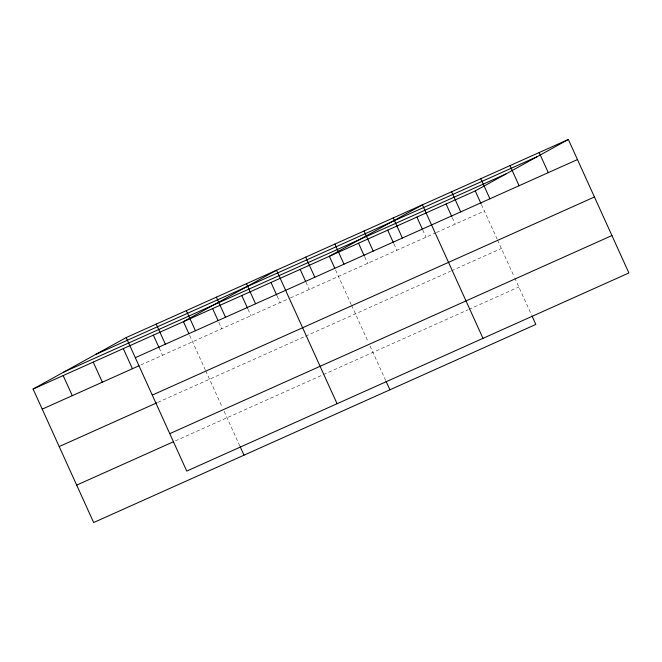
<?xml version="1.0" encoding="UTF-8"?>
<svg xmlns="http://www.w3.org/2000/svg" width="662" height="662" viewBox="0 0 662 662"><rect width="100%" height="100%" fill="white"/><g stroke="black" fill="none" stroke-linecap="round" stroke-linejoin="round"><path stroke-width="0.5" stroke-dasharray="3.31 2.48" d="M140.882 364.944L289.517 298.347M290.461 297.925L435.431 232.974M436.374 232.552L484.385 211.037M157.854 402.364L304.611 336.61M305.554 336.188L450.524 271.238M451.467 270.816L501.357 248.457M175.339 440.909L468.009 309.791M468.953 309.369L518.842 287.01M481.481 204.641L497.112 239.106M497.534 240.041L514.266 276.915M514.68 277.833L531.578 315.079M452.295 217.715L455.199 224.112M422.704 229.88L426.022 237.186M393.931 243.864L396.836 250.261M364.754 256.939L367.65 263.335M335.568 270.013L351.199 304.479M351.621 305.414L368.353 342.287M370.017 345.961L385.665 380.451M305.968 282.178L309.286 289.493M277.204 296.162L280.109 302.567M248.018 309.237L250.923 315.642M218.841 322.311L221.737 328.716M189.655 335.386L205.286 369.851M205.708 370.786L222.44 407.66M224.104 411.334L239.752 445.824M159.17 347.947L162.488 355.262"/><path stroke-width="0.99" d="M532 316.014L535.823 324.43L93.656 522.533L33.1 389.033L126.177 337.57L568.344 139.467L628.9 272.967L186.742 471.071L126.177 337.57M33.1 389.033L475.258 190.929L568.344 139.467M95.46 354.551L537.627 156.447M63.817 372.052L505.975 173.949M135.305 357.679L577.463 159.575M42.219 409.141L139.003 365.78M152.277 395.098L594.435 196.995M59.199 446.56L156.911 402.777M169.77 433.651L611.928 235.548M76.684 485.114L173.461 441.753M539.158 152.541L548.285 172.65M509.98 165.616L519.099 185.724M480.794 178.69L489.913 198.799M475.258 190.929L481.067 203.731M451.608 191.765L460.735 211.881M446.08 204.004L451.881 216.805M482.987 338.34L422.43 204.839L329.345 256.302L334.74 268.184M416.894 217.078L422.29 228.961M393.245 217.914L402.372 238.03M387.709 230.153L393.518 242.954M364.067 230.988L373.186 251.105M358.531 243.227L364.332 256.029M334.881 244.063L344 264.179M386.087 381.386L389.91 389.802M305.695 257.137L314.822 277.254M300.167 269.376L305.554 281.259M337.074 403.712L276.517 270.212L183.432 321.674L188.827 333.557M270.981 282.451L276.79 295.252M246.446 283.684L255.573 303.8M241.796 295.525L247.605 308.327M216.383 297.155L225.502 317.263M212.618 308.6L218.005 320.482M186.312 310.627L195.439 330.735M240.174 446.759L243.997 455.175M156.249 324.099L165.368 344.207M153.369 335.146L159.17 347.947M123.297 348.617L132.425 368.726M93.234 362.089L102.353 382.197M63.163 375.561L72.29 395.669"/></g></svg>
